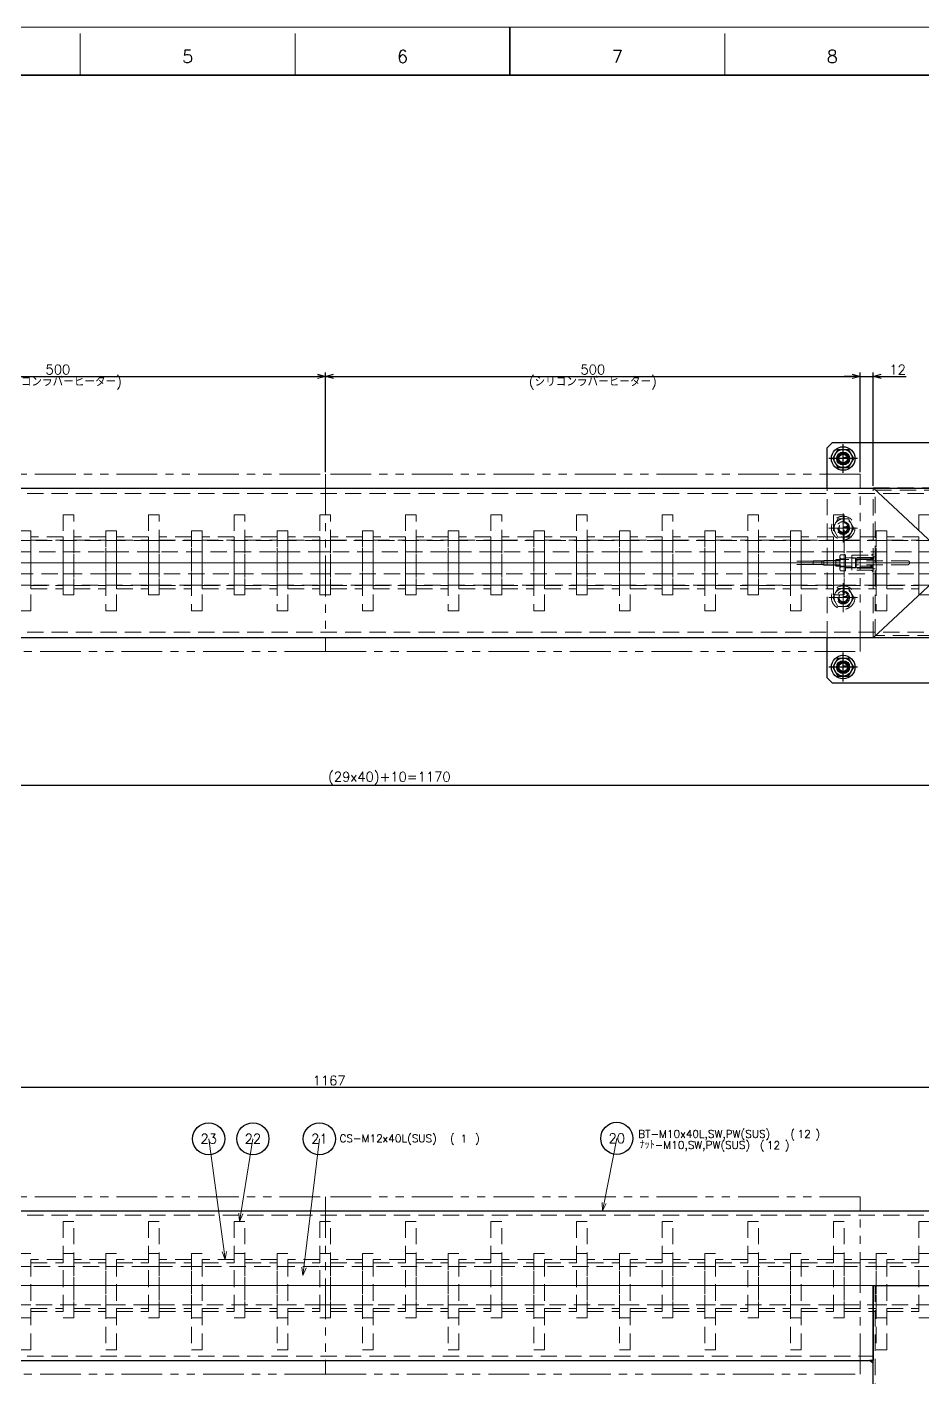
# Model space of a CAD drawing. Header units: millimetres. Extents: x 0 to 38884, y -3675 to 8056.
# Drawn here: x 12232 to 13070, y 1725 to 2988 of the extents above; entities that cross this region are included whole.
import ezdxf
from ezdxf import colors
from ezdxf.entities.mleader import LeaderData, LeaderLine
from ezdxf.enums import TextEntityAlignment as Align
from ezdxf.math import Vec2, Vec3

# ---------------------------------------------------------------- set-up
doc = ezdxf.new("R2010")
doc.units = ezdxf.units.MM
doc.header["$LTSCALE"] = 2.4
doc.header["$PDMODE"] = 99
doc.header["$PDSIZE"] = 1
for name, pattern in [('CENTER2', [28.575, 19.05, -3.175, 3.175, -3.175]), ('HIDDEN', [9.525, 6.35, -3.175]), ('PHANTOM2', [31.75, 15.875, -3.175, 3.175, -3.175, 3.175, -3.175])]:
    doc.linetypes.add(name, pattern=pattern)
for name, color, linetype, lineweight in [('04_HIDDEN', 2, 'HIDDEN', 13), ('05_CENTER', 4, 'CENTER2', 13), ('06_PHANTOM', 2, 'PHANTOM2', 13), ('07_TEXT', 3, 'Continuous', 13), ('08_DIM', 3, 'Continuous', 13), ('90_FRAME', 5, 'Continuous', 35)]:
    doc.layers.add(name, color=color, linetype=linetype, lineweight=lineweight)
doc.layers.add('10_DRAFT', color=8, linetype='Continuous', lineweight=0, plot=False)
doc.layers.add('91_BLANK', color=5, linetype='Continuous', lineweight=0, plot=False)
doc.styles.add('KSS_TXT', font='txt.shx', dxfattribs={"bigfont": 'extfont2.shx'})
doc.styles.get("Standard").update_dxf_attribs({"font": 'txt.shx', "bigfont": 'extfont2.shx'})
doc.dimstyles.new('KSS_DIM', dxfattribs={"dimscale": 2, "dimtxt": 3, "dimasz": 2.5, "dimexe": 1.25, "dimexo": 0.625, "dimtad": 1, "dimdsep": 46, "dimtxsty": 'KSS_TXT', "dimblk": 'OPEN30', "dimcen": 0, "dimazin": 2, "dimtfac": 0.75, "dimtmove": 0, "dimatfit": 3, "dimldrblk": 'OPEN30', "dimfxl": 1.25, "dimtolj": 1, "dimarcsym": 0})

# ---------------------------------------------------------------- blocks, each defined once
blk = doc.blocks.new('10b_1')
at = {"color": 0, "linetype": 'CENTER2'}
for p, q in [((0, -13.5), (0, 13.5)), ((13.5, 0), (-13.5, 0))]:
    blk.add_line(p, q, dxfattribs=at)
at = {"color": 0}
for p, q in [((-4.9, 8.5), (-9.8, 0)), ((-9.8, 0), (-4.9, -8.5)), ((-4.9, 8.5), (4.9, 8.5)), ((9.8, 0), (4.9, 8.5)), ((4.9, -8.5), (9.8, 0)), ((-4.9, -8.5), (4.9, -8.5))]:
    blk.add_line(p, q, dxfattribs=at)
for radius in [11, 8.49, 5, 4]:
    blk.add_circle((0, 0), radius, dxfattribs=at)
at = {"layer": '10_DRAFT', "style": 'KSS_TXT'}
blk.add_text('M10', height=1.25, dxfattribs=at).set_placement((0.3, 0.1))
blk = doc.blocks.new('AM_BALLOON1')
at = {"transparency": 16777216}
blk.add_circle((0, 0), 5, dxfattribs=at)
blk.add_attdef('B_NUMBER', text='', height=3, dxfattribs=at).set_placement((0, 0), align=Align.MIDDLE_CENTER)
blk = doc.blocks.new('_OPEN')
at = {"color": 0, "linetype": 'ByBlock'}
for p, q in [((-1, 0.17), (0, 0)), ((0, 0), (-1, -0.17)), ((0, 0), (-1, 0))]:
    blk.add_line(p, q, dxfattribs=at)
blk = doc.blocks.new('_Open30')
at = {"color": 0, "linetype": 'ByBlock', "lineweight": -2}
for p, q in [((-1, 0.27), (0, 0)), ((0, 0), (-1, -0.27)), ((0, 0), (-1, 0))]:
    blk.add_line(p, q, dxfattribs=at)
blk = doc.blocks.new('*U33')
at = {"layer": '07_TEXT', "color": 0, "style": 'KSS_TXT'}
for s, p in [('(', (44.94, 0.95)), (')', (54.71, 0.95))]:
    blk.add_text(s, height=3, dxfattribs=at).set_placement(p)
blk.add_attdef('補助材料名', (1.87, 1), '', height=3, dxfattribs=at)
blk.add_attdef('個数', text='', height=3, dxfattribs=at).set_placement((50.31, 0.95), align=Align.CENTER)
blk = doc.blocks.new('*U39')
at = {"layer": '07_TEXT', "color": 0, "style": 'KSS_TXT'}
for s, p in [('(', (48.65, 0.93)), (')', (58.41, 0.93))]:
    blk.add_text(s, height=3, dxfattribs=at).set_placement(p)
blk.add_attdef('補助材料名', (1.87, 1), '', height=3, dxfattribs=at)
blk.add_attdef('個数', text='', height=3, dxfattribs=at).set_placement((54.01, 0.93), align=Align.CENTER)
blk = doc.blocks.new('*U34')
at = {"layer": '07_TEXT', "color": 0, "style": 'KSS_TXT'}
for s, p in [('(', (61.12, 0.95)), (')', (70.89, 0.95))]:
    blk.add_text(s, height=3, dxfattribs=at).set_placement(p)
blk.add_attdef('補助材料名', (1.87, 1), '', height=3, dxfattribs=at)
blk.add_attdef('個数', text='', height=3, dxfattribs=at).set_placement((66.48, 0.95), align=Align.CENTER)
blk = doc.blocks.new('*D245')
at = {"layer": '08_DIM', "color": 0, "lineweight": -2, "transparency": 16777216}
for p, q in [((13011.3, 2572), (13011.3, 2665.3)), ((13023.3, 2559.1), (13023.3, 2665.3)), ((13003.8, 2661.5), (12996.3, 2661.5)), ((13011.3, 2661.5), (13023.3, 2661.5)), ((13030.8, 2661.5), (13054, 2661.5))]:
    blk.add_line(p, q, dxfattribs=at)
at = {"layer": 'Defpoints', "color": 0, "transparency": 16777216}
for p in [(13023.3, 2661.5), (13011.3, 2570.2), (13023.3, 2557.3)]:
    blk.add_point(p, dxfattribs=at)
at = {"layer": '08_DIM', "color": 0, "lineweight": -2, "transparency": 16777216, "xscale": 7.5, "yscale": 7.5, "zscale": 7.5}
blk.add_blockref('_Open30', (13011.3, 2661.5), dxfattribs=at)
at = {"layer": '08_DIM', "color": 0, "lineweight": -2, "transparency": 16777216, "xscale": 7.5, "yscale": 7.5, "zscale": 7.5, "rotation": 180}
blk.add_blockref('_Open30', (13023.3, 2661.5), dxfattribs=at)
at = {"layer": '08_DIM', "color": 0, "transparency": 16777216, "insert": (13046.2, 2667.9), "char_height": 9, "attachment_point": 5, "style": 'KSS_TXT'}
blk.add_mtext('\\A1;12', dxfattribs=at)
blk = doc.blocks.new('*D246')
at = {"layer": '08_DIM', "color": 0, "lineweight": -2, "transparency": 16777216}
for p, q in [((12511.3, 2572), (12511.3, 2665.3)), ((13011.3, 2572), (13011.3, 2665.3)), ((12518.8, 2661.5), (13003.8, 2661.5))]:
    blk.add_line(p, q, dxfattribs=at)
at = {"layer": 'Defpoints', "color": 0, "transparency": 16777216}
for p in [(13011.3, 2661.5), (12511.3, 2570.2), (13011.3, 2570.2)]:
    blk.add_point(p, dxfattribs=at)
at = {"layer": '08_DIM', "color": 0, "lineweight": -2, "transparency": 16777216, "xscale": 7.5, "yscale": 7.5, "zscale": 7.5, "rotation": 180}
blk.add_blockref('_Open30', (12511.3, 2661.5), dxfattribs=at)
at = {"layer": '08_DIM', "color": 0, "lineweight": -2, "transparency": 16777216, "xscale": 7.5, "yscale": 7.5, "zscale": 7.5}
blk.add_blockref('_Open30', (13011.3, 2661.5), dxfattribs=at)
at = {"layer": '08_DIM', "color": 0, "transparency": 16777216, "char_height": 9, "attachment_point": 5, "style": 'KSS_TXT'}
for s, insert in [('\\A1;500', (12761.3, 2667.9)), ('\\A1;(シリコンラバーヒーター)', (12761.3, 2655.2))]:
    blk.add_mtext(s, dxfattribs=dict(at, insert=insert))
blk = doc.blocks.new('*D247')
at = {"layer": '08_DIM', "color": 0, "lineweight": -2, "transparency": 16777216}
for p, q in [((12011.3, 2572), (12011.3, 2665.3)), ((12511.3, 2572), (12511.3, 2665.3)), ((12018.8, 2661.5), (12503.8, 2661.5))]:
    blk.add_line(p, q, dxfattribs=at)
at = {"layer": 'Defpoints', "color": 0, "transparency": 16777216}
for p in [(12511.3, 2661.5), (12011.3, 2570.2), (12511.3, 2570.2)]:
    blk.add_point(p, dxfattribs=at)
at = {"layer": '08_DIM', "color": 0, "lineweight": -2, "transparency": 16777216, "xscale": 7.5, "yscale": 7.5, "zscale": 7.5, "rotation": 180}
blk.add_blockref('_Open30', (12011.3, 2661.5), dxfattribs=at)
at = {"layer": '08_DIM', "color": 0, "lineweight": -2, "transparency": 16777216, "xscale": 7.5, "yscale": 7.5, "zscale": 7.5}
blk.add_blockref('_Open30', (12511.3, 2661.5), dxfattribs=at)
at = {"layer": '08_DIM', "color": 0, "transparency": 16777216, "char_height": 9, "attachment_point": 5, "style": 'KSS_TXT'}
for s, insert in [('\\A1;500', (12261.3, 2667.9)), ('\\A1;(シリコンラバーヒーター)', (12261.3, 2655.2))]:
    blk.add_mtext(s, dxfattribs=dict(at, insert=insert))
blk = doc.blocks.new('HTK1611a_1')
at = {"color": 0}
for p, q in [((6, 5.1), (0, 4.8)), ((0, 4.3), (6, 4.5)), ((6, 7.5), (6, -7.5)), ((6, 7.5), (10, 7.5)), ((10, 3.8), (6, 3.8)), ((10.1, 7.5), (10, 7.5)), ((10, 3.8), (10.1, 3.8)), ((10.1, 3.7), (10, 3.8)), ((10.2, 7.5), (10.1, 7.5)), ((10.1, 7.5), (10.1, 7.5)), ((10.1, 3.8), (10.1, 3.8)), ((10.1, 3.8), (10.2, 3.8)), ((10.2, 3.7), (10.1, 3.7)), ((10.1, 3.7), (10.1, 3.7)), ((10.3, 7.4), (10.2, 7.5)), ((10.2, 7.5), (10.2, 7.5)), ((10.2, 7.5), (10.2, 7.5)), ((10.2, 3.8), (10.2, 3.8)), ((10.2, 3.8), (10.2, 3.8)), ((10.2, 3.8), (10.3, 3.8)), ((10.3, 3.6), (10.2, 3.7)), ((10.2, 3.7), (10.2, 3.7)), ((10.2, 3.7), (10.2, 3.7)), ((10.4, 7.4), (10.3, 7.4)), ((10.3, 7.4), (10.3, 7.4)), ((10.3, 3.8), (10.4, 3.9)), ((10.3, 3.8), (10.3, 3.8)), ((10.4, 3.5), (10.3, 3.6)), ((10.3, 3.6), (10.3, 3.6)), ((10.5, 7.3), (10.4, 7.4)), ((10.4, 7.4), (10.4, 7.4)), ((10.4, 3.9), (10.4, 3.9)), ((10.4, 3.9), (10.5, 3.9)), ((10.5, 3.4), (10.4, 3.5)), ((10.4, 3.5), (10.4, 3.5)), ((10.6, 7.2), (10.5, 7.3)), ((10.5, 7.3), (10.5, 7.3)), ((10.5, 7.3), (10.5, 7.3)), ((10.5, 3.9), (10.5, 4)), ((10.5, 4), (10.5, 4)), ((10.5, 4), (10.6, 4)), ((10.5, 3.3), (10.5, 3.4)), ((10.6, 3.2), (10.5, 3.3)), ((10.5, 3.3), (10.5, 3.3)), ((10.6, 7.1), (10.6, 7.2)), ((10.6, 7.2), (10.6, 7.2)), ((10.7, 7.1), (10.6, 7.1)), ((10.6, 4.1), (10.7, 4.2)), ((10.6, 4), (10.6, 4.1)), ((10.6, 4.1), (10.6, 4.1)), ((10.6, 3.1), (10.6, 3.2)), ((10.6, 3), (10.6, 3.1)), ((10.7, 2.9), (10.6, 3)), ((10.7, 7), (10.7, 7.1)), ((10.8, 6.9), (10.7, 7)), ((10.7, 7), (10.7, 7)), ((10.7, 4.3), (10.8, 4.4)), ((10.7, 4.2), (10.7, 4.3)), ((10.7, 4.2), (10.7, 4.2)), ((10.7, 2.8), (10.7, 2.9)), ((10.7, 2.7), (10.7, 2.8)), ((10.8, 2.5), (10.7, 2.7)), ((10.8, 6.8), (10.8, 6.9)), ((10.8, 6.7), (10.8, 6.8)), ((10.8, 6.8), (10.8, 6.8)), ((10.9, 6.6), (10.8, 6.7)), ((10.8, 4.5), (10.8, 4.6)), ((10.8, 4.6), (10.9, 4.6)), ((10.8, 4.4), (10.8, 4.5)), ((10.8, 4.4), (10.8, 4.4)), ((10.8, 2.4), (10.8, 2.5)), ((10.8, 2.3), (10.8, 2.4)), ((10.8, 2.2), (10.8, 2.3)), ((10.9, 2), (10.8, 2.2)), ((10.9, 6.5), (10.9, 6.6)), ((10.9, 6.6), (10.9, 6.6)), ((10.9, 6.4), (10.9, 6.5)), ((11, 6.3), (10.9, 6.4)), ((10.9, 4.8), (11, 4.9)), ((10.9, 4.7), (10.9, 4.8)), ((10.9, 4.8), (10.9, 4.8)), ((10.9, 4.6), (10.9, 4.7)), ((10.9, 1.9), (10.9, 2)), ((10.9, 1.7), (10.9, 1.9)), ((10.9, 1.6), (10.9, 1.7)), ((11, 1.4), (10.9, 1.6)), ((11, 6.2), (11, 6.3)), ((11, 6.3), (11, 6.3)), ((11, 6.1), (11, 6.2)), ((11, 6), (11, 6.1)), ((11, 5.9), (11, 6)), ((11, 6), (11, 6)), ((11, 5.8), (11, 5.9)), ((11, 5.7), (11, 5.8)), ((11, 5.6), (11, 5.7)), ((11, 5.7), (11, -5.6)), ((11, 5.5), (11, 5.6)), ((11, 5.4), (11, 5.5)), ((11, 5.5), (11, 5.5)), ((11, 5.3), (11, 5.4)), ((11, 5.2), (11, 5.3)), ((11, 5.1), (11, 5.2)), ((11, 5), (11, 5.1)), ((11, 5.1), (11, 5.1)), ((11, 4.9), (11, 5)), ((11, 2.2), (26, 2.2)), ((11, 1.3), (11, 1.4)), ((11, 1.1), (11, 1.3)), ((11, 1), (11, 1.1)), ((11, 0.8), (11, 1)), ((11, 0.7), (11, 0.8)), ((11, 0.5), (11, 0.7)), ((11, 0.3), (11, 0.5)), ((11, 0.2), (11, 0.3)), ((11, 0), (11, 0.2)), ((11, -0.2), (11, 0)), ((26, 2.2), (28, 1.7)), ((28, 1.7), (36, 1.7)), ((28, 1.7), (28, -1.7)), ((36, 1.7), (36, -1.7)), ((36, 1.5), (56, 1.5)), ((0, -4.3), (6, -4.5)), ((0, -4.8), (6, -5.1)), ((10, -3.8), (6, -3.8)), ((6, -7.5), (10, -7.5)), ((10, -3.8), (10.1, -3.7)), ((10.1, -3.8), (10, -3.8)), ((10, -7.5), (10.1, -7.5)), ((10.1, -3.7), (10.1, -3.7)), ((10.1, -3.7), (10.2, -3.7)), ((10.2, -3.8), (10.1, -3.8)), ((10.1, -3.8), (10.1, -3.8)), ((10.1, -7.5), (10.1, -7.5)), ((10.1, -7.5), (10.2, -7.5)), ((10.2, -3.7), (10.3, -3.6)), ((10.2, -3.7), (10.2, -3.7)), ((10.2, -3.7), (10.2, -3.7)), ((10.3, -3.8), (10.2, -3.8)), ((10.2, -3.8), (10.2, -3.8)), ((10.2, -3.8), (10.2, -3.8)), ((10.2, -7.5), (10.3, -7.4)), ((10.2, -7.5), (10.2, -7.5)), ((10.2, -7.5), (10.2, -7.5)), ((10.3, -3.6), (10.4, -3.5)), ((10.3, -3.6), (10.3, -3.6)), ((10.4, -3.9), (10.3, -3.8)), ((10.3, -3.8), (10.3, -3.8)), ((10.3, -7.4), (10.3, -7.4)), ((10.3, -7.4), (10.4, -7.4)), ((10.4, -3.5), (10.5, -3.4)), ((10.4, -3.5), (10.4, -3.5)), ((10.5, -3.9), (10.4, -3.9)), ((10.4, -3.9), (10.4, -3.9)), ((10.4, -7.4), (10.5, -7.3)), ((10.4, -7.4), (10.4, -7.4)), ((10.5, -3.3), (10.5, -3.2)), ((10.5, -3.2), (10.6, -3.2)), ((10.5, -3.4), (10.5, -3.3)), ((10.5, -4), (10.5, -3.9)), ((10.6, -4), (10.5, -4)), ((10.5, -4), (10.5, -4)), ((10.5, -7.3), (10.6, -7.2)), ((10.5, -7.3), (10.5, -7.3)), ((10.5, -7.3), (10.5, -7.3)), ((10.6, -3), (10.7, -2.9)), ((10.6, -3.1), (10.6, -3)), ((10.6, -3.2), (10.6, -3.1)), ((10.6, -4.1), (10.6, -4)), ((10.7, -4.2), (10.6, -4.1)), ((10.6, -4.1), (10.6, -4.1)), ((10.6, -7.2), (10.6, -7.1)), ((10.6, -7.1), (10.7, -7.1)), ((10.6, -7.2), (10.6, -7.2)), ((10.7, -2.7), (10.8, -2.5)), ((10.7, -2.8), (10.7, -2.7)), ((10.7, -2.9), (10.7, -2.8)), ((10.7, -4.3), (10.7, -4.2)), ((10.7, -4.2), (10.7, -4.2)), ((10.8, -4.4), (10.7, -4.3)), ((10.7, -7), (10.8, -6.9)), ((10.7, -7.1), (10.7, -7)), ((10.7, -7), (10.7, -7)), ((10.8, -2.2), (10.9, -2)), ((10.8, -2.3), (10.8, -2.2)), ((10.8, -2.4), (10.8, -2.3)), ((10.8, -2.5), (10.8, -2.4)), ((10.8, -4.5), (10.8, -4.4)), ((10.8, -4.4), (10.8, -4.4)), ((10.8, -4.6), (10.8, -4.5)), ((10.9, -4.6), (10.8, -4.6)), ((10.8, -6.7), (10.9, -6.6)), ((10.8, -6.8), (10.8, -6.7)), ((10.8, -6.9), (10.8, -6.8)), ((10.8, -6.8), (10.8, -6.8)), ((10.9, -1.6), (11, -1.4)), ((10.9, -1.7), (10.9, -1.6)), ((10.9, -1.9), (10.9, -1.7)), ((10.9, -2), (10.9, -1.9)), ((10.9, -4.7), (10.9, -4.6)), ((10.9, -4.8), (10.9, -4.7)), ((11, -4.9), (10.9, -4.8)), ((10.9, -4.8), (10.9, -4.8)), ((10.9, -6.4), (11, -6.3)), ((10.9, -6.5), (10.9, -6.4)), ((10.9, -6.6), (10.9, -6.5)), ((10.9, -6.6), (10.9, -6.6)), ((11, -0.3), (11, -0.2)), ((11, -0.5), (11, -0.3)), ((11, -0.7), (11, -0.5)), ((11, -0.8), (11, -0.7)), ((11, -1), (11, -0.8)), ((11, -1.1), (11, -1)), ((11, -1.3), (11, -1.1)), ((11, -1.4), (11, -1.3)), ((26, -2.2), (11, -2.2)), ((11, -5), (11, -4.9)), ((11, -5.1), (11, -5)), ((11, -5.2), (11, -5.1)), ((11, -5.1), (11, -5.1)), ((11, -5.3), (11, -5.2)), ((11, -5.4), (11, -5.3)), ((11, -5.5), (11, -5.4)), ((11, -5.6), (11, -5.5)), ((11, -5.5), (11, -5.5)), ((11, -5.7), (11, -5.6)), ((11, -5.8), (11, -5.7)), ((11, -5.9), (11, -5.8)), ((11, -6), (11, -5.9)), ((11, -6.1), (11, -6)), ((11, -6), (11, -6)), ((11, -6.2), (11, -6.1)), ((11, -6.3), (11, -6.2)), ((11, -6.3), (11, -6.3)), ((28, -1.7), (26, -2.2)), ((36, -1.7), (28, -1.7)), ((36, -1.5), (56, -1.5))]:
    blk.add_line(p, q, dxfattribs=at)
at = {"layer": '04_HIDDEN', "color": 0}
for p, q in [((-52, 2), (-4, 2)), ((-3.5, 4.7), (-4, 4.2)), ((-4, 4.2), (0, 4.3)), ((-4, 4.2), (-4, -4.2)), ((0, 4.8), (-3.5, 4.7)), ((-3.5, 4.7), (-3.5, -4.7)), ((11, 2), (26, 2)), ((26, 2), (26, -2)), ((26, 1.5), (36, 1.5)), ((-52, -2), (-4, -2)), ((-4, -4.2), (-3.5, -4.7)), ((-4, -4.2), (0, -4.3)), ((-3.5, -4.7), (0, -4.8)), ((11, -2), (26, -2)), ((26, -1.5), (36, -1.5))]:
    blk.add_line(p, q, dxfattribs=at)
blk.add_arc((-52, 0), 2, 90, 270, dxfattribs=at)
at = {"layer": '05_CENTER', "color": 0}
blk.add_line((-56, 0), (58, 0), dxfattribs=at)
at = {"layer": '10_DRAFT'}
blk.add_line((0, 4.8), (0, -4.8), dxfattribs=at)
blk = doc.blocks.new('*D323')
at = {"layer": '08_DIM', "color": 0, "lineweight": -2, "transparency": 16777216}
for p, q in [((13156.1, 2455.4), (13156.1, 2275.6)), ((11986.1, 2440.4), (11986.1, 2275.6)), ((11993.6, 2279.3), (13148.6, 2279.3))]:
    blk.add_line(p, q, dxfattribs=at)
at = {"layer": 'Defpoints', "color": 0, "transparency": 16777216}
for p in [(13156.1, 2457.3), (11986.1, 2442.3), (13156.1, 2279.3)]:
    blk.add_point(p, dxfattribs=at)
at = {"layer": '08_DIM', "color": 0, "lineweight": -2, "transparency": 16777216, "xscale": 7.5, "yscale": 7.5, "zscale": 7.5, "rotation": 180}
blk.add_blockref('_Open30', (11986.1, 2279.3), dxfattribs=at)
at = {"layer": '08_DIM', "color": 0, "lineweight": -2, "transparency": 16777216, "xscale": 7.5, "yscale": 7.5, "zscale": 7.5}
blk.add_blockref('_Open30', (13156.1, 2279.3), dxfattribs=at)
at = {"layer": '08_DIM', "color": 0, "transparency": 16777216, "insert": (12571.1, 2285.7), "char_height": 9, "attachment_point": 5, "style": 'KSS_TXT'}
blk.add_mtext('\\A1;(29x40)+10=1170', dxfattribs=at)
blk = doc.blocks.new('A$C134A5B0D_1')
at = {"color": 3}
for points in [[(-7, 0), (-8.5, 0), (-7, -1.5), (-7, -1.5)], [(7, 0), (8.5, 0), (7, -1.5), (7, -1.5)]]:
    blk.add_lwpolyline(points, close=True, dxfattribs=at)
at = {"color": 0}
blk.add_lwpolyline([(-7, 0), (7, 0), (7, -20), (-7, -20)], close=True, dxfattribs=at)
at = {"layer": '04_HIDDEN'}
for p, q in [((-5.5, 2), (-5.5, 0)), ((-4.9, 0), (-4.9, -20)), ((-4.3, 0), (-4.3, -20)), ((4.3, 0), (4.3, -20)), ((4.9, 0), (4.9, -20)), ((5.5, 2), (5.5, 0))]:
    blk.add_line(p, q, dxfattribs=at)
at = {"layer": '05_CENTER'}
blk.add_line((0, -21.6), (0, 4.4), dxfattribs=at)
blk = doc.blocks.new('A$C757C1326_1')
at = {"color": 0}
for p, q in [((9, 69.9), (1285, 69.9)), ((9, -69.9), (1285, -69.9))]:
    blk.add_line(p, q, dxfattribs=at)
at = {"color": 3}
for p, q in [((1092, -70), (1242, 70)), ((1092, 70), (1242, -70))]:
    blk.add_line(p, q, dxfattribs=at)
at = {"color": 0}
for points in [[(1049, 69.9), (1049, 107.5), (1054, 112.5), (1285, 112.5)], [(1285, -112.5), (1054, -112.5), (1049, -107.5), (1049, -69.9)]]:
    blk.add_lwpolyline(points, dxfattribs=at)
at = {"color": 3}
for points in [[(1092, 3), (1089.5, 3), (1089.5, 3), (1092, 5.5)], [(1092, -3), (1089.5, -3), (1089.5, -3), (1092, -5.5)]]:
    blk.add_lwpolyline(points, close=True, dxfattribs=at)
at = {"color": 0}
for centre in [(1064, 97.5), (1064, -97.5)]:
    blk.add_circle(centre, 6, dxfattribs=at)
at = {"layer": '04_HIDDEN'}
for p, q in [((4, 64.9), (1288, 64.9)), ((4, -64.9), (1288, -64.9))]:
    blk.add_line(p, q, dxfattribs=at)
blk.add_lwpolyline([(1049, -69.9), (1049, 69.9)], dxfattribs=at)
for points in [[(1092, 70), (1242, 70), (1242, -70), (1092, -70)], [(1094, 68), (1240, 68), (1240, -68), (1094, -68)], [(1092, 3), (1057, 3), (1057, -3), (1092, -3)]]:
    blk.add_lwpolyline(points, close=True, dxfattribs=at)
for centre in [(1064, 32.5), (1064, -32.5)]:
    blk.add_circle(centre, 6, dxfattribs=at)
at = {"layer": '05_CENTER'}
for p, q in [((1064, 87.2), (1064, 107.8)), ((1074.3, 97.5), (1053.7, 97.5)), ((1064, 22.2), (1064, 42.8)), ((1074.3, 32.5), (1053.7, 32.5)), ((-13.6, 0), (1372.5, 0)), ((1064, -42.8), (1064, -22.2)), ((1074.3, -32.5), (1053.7, -32.5)), ((1064, -107.8), (1064, -87.2)), ((1074.3, -97.5), (1053.7, -97.5))]:
    blk.add_line(p, q, dxfattribs=at)
at = {"layer": '04_HIDDEN', "rotation": 270}
blk.add_blockref('A$C134A5B0D_1', (1092, 0), dxfattribs=at)
blk = doc.blocks.new('A$C501748FC_1')
at = {"color": 0}
for p, q in [((-1548, 20.8), (-1548, -20.8)), ((-301, 20.8), (-301, -20.8)), ((-300, 17.5), (-2, 17.5)), ((0, 15.5), (-2, 17.5)), ((-2, 5), (-2, 17.5)), ((0, -15.5), (0, 15.5)), ((-65, 5), (0, 5)), ((-65, -5), (0, -5)), ((-2, -5), (-2, -17.5)), ((-300, -17.5), (-2, -17.5)), ((0, -15.5), (-2, -17.5))]:
    blk.add_line(p, q, dxfattribs=at)
at = {"color": 3}
for p, q in [((-317.9, 10.4), (-1548, 10.4)), ((-303.7, 10.4), (-300, 10.4)), ((-338.7, -10.4), (-1548, -10.4)), ((-324.5, -10.4), (-300, -10.4))]:
    blk.add_line(p, q, dxfattribs=at)
at = {"color": 0}
for points in [[(-1548, 20.8), (-301, 20.8), (-300, 19.8), (-300, -19.8), (-301, -20.8), (-1548, -20.8), (-1550, -18.8), (-1550, 18.8)], [(-339.1, -21.2), (-303.8, 14.1), (-310.9, 21.2), (-346.2, -14.1)]]:
    blk.add_lwpolyline(points, close=True, dxfattribs=at)
blk.add_arc((-65, 0), 5, 90, 270, dxfattribs=at)
at = {"layer": '04_HIDDEN', "color": 3}
for p, q in [((-318.7, 10.4), (-304.5, 10.4)), ((-339.5, -10.4), (-325.3, -10.4))]:
    blk.add_line(p, q, dxfattribs=at)
at = {"layer": '04_HIDDEN'}
for p, q in [((-29, 4.7), (-31.7, 0)), ((-29, -4.8), (-29, 4.7)), ((-29, 4.7), (0, 4.7)), ((-24, 6), (0, 6)), ((-24, -6), (-24, 6)), ((-31.7, 0), (-29, -4.8)), ((-29, -4.8), (0, -4.8)), ((-24, -6), (0, -6))]:
    blk.add_line(p, q, dxfattribs=at)
at = {"layer": '05_CENTER'}
for p, q in [((-343.6, -18.6), (-306.4, 18.6)), ((-1560, 0), (4.9, 0))]:
    blk.add_line(p, q, dxfattribs=at)
blk = doc.blocks.new('A$C34C55DE4_1')
at = {"color": 0}
blk.add_lwpolyline([(-30, -24.3), (0, -24.3), (0, 24.3), (-30, 24.3)], close=True, dxfattribs=at)
at = {"layer": '04_HIDDEN'}
for p, q in [((-30, 21.3), (0, 21.3)), ((-30, -21.3), (0, -21.3))]:
    blk.add_line(p, q, dxfattribs=at)
at = {"layer": '10_DRAFT'}
blk.add_line((-30, 0), (0, 0), dxfattribs=at)
blk = doc.blocks.new('A$C5507311E_1')
at = {"color": 0}
blk.add_line((0, -10), (0, 0), dxfattribs=at)
blk.add_lwpolyline([(-45, 0), (-45, -10), (30, -10), (30, 0)], close=True, dxfattribs=at)
at = {"layer": '04_HIDDEN'}
for p, q in [((-20.8, -10), (-20.8, 0)), ((20.8, -10), (20.8, 0))]:
    blk.add_line(p, q, dxfattribs=at)
at = {"layer": '04_HIDDEN', "color": 3}
for p, q in [((-10.4, -10), (-10.4, 0)), ((10.4, -10), (10.4, 0))]:
    blk.add_line(p, q, dxfattribs=at)
blk = doc.blocks.new('A$C00420161_1')
at = {"color": 0}
blk.add_lwpolyline([(-45, 10), (-45, 0), (30, 0), (30, 10)], close=True, dxfattribs=at)
at = {"layer": '04_HIDDEN'}
for p, q in [((-20.8, 0), (-20.8, 10)), ((20.8, 0), (20.8, 10))]:
    blk.add_line(p, q, dxfattribs=at)
at = {"layer": '04_HIDDEN', "color": 3}
for p, q in [((-10.4, 0), (-10.4, 10)), ((10.4, 0), (10.4, 10))]:
    blk.add_line(p, q, dxfattribs=at)
at = {"layer": '10_DRAFT'}
blk.add_line((0, 0), (0, 10), dxfattribs=at)
blk = doc.blocks.new('A$C724029F7_1')
for name, p, rotation in [('A$C5507311E_1', (-1238.2, 0), 270), ('A$C5507311E_1', (-1158.2, 0), 270), ('A$C5507311E_1', (-1078.2, 0), 270), ('A$C5507311E_1', (-998.2, 0), 270), ('A$C5507311E_1', (-918.2, 0), 270), ('A$C5507311E_1', (-838.2, 0), 270), ('A$C5507311E_1', (-758.2, 0), 270), ('A$C5507311E_1', (-678.2, 0), 270), ('A$C5507311E_1', (-598.2, 0), 270), ('A$C5507311E_1', (-518.2, 0), 270), ('A$C5507311E_1', (-438.2, 0), 270), ('A$C00420161_1', (-1278.2, 0), 90), ('A$C00420161_1', (-1198.2, 0), 90), ('A$C00420161_1', (-1118.2, 0), 90), ('A$C00420161_1', (-1038.2, 0), 90), ('A$C00420161_1', (-958.2, 0), 90), ('A$C00420161_1', (-878.2, 0), 90), ('A$C00420161_1', (-798.2, 0), 90), ('A$C00420161_1', (-718.2, 0), 90), ('A$C00420161_1', (-638.2, 0), 90), ('A$C00420161_1', (-558.2, 0), 90), ('A$C00420161_1', (-478.2, 0), 90)]:
    blk.add_blockref(name, p, dxfattribs=dict(rotation=rotation))
for name, p in [('A$C501748FC_1', (0, 0)), ('A$C34C55DE4_1', (-1248.2, 0)), ('A$C34C55DE4_1', (-1208.2, 0)), ('A$C34C55DE4_1', (-1168.2, 0)), ('A$C34C55DE4_1', (-1128.2, 0)), ('A$C34C55DE4_1', (-1088.2, 0)), ('A$C34C55DE4_1', (-1048.2, 0)), ('A$C34C55DE4_1', (-1008.2, 0)), ('A$C34C55DE4_1', (-968.2, 0)), ('A$C34C55DE4_1', (-928.2, 0)), ('A$C34C55DE4_1', (-888.2, 0)), ('A$C34C55DE4_1', (-848.2, 0)), ('A$C34C55DE4_1', (-808.2, 0)), ('A$C34C55DE4_1', (-768.2, 0)), ('A$C34C55DE4_1', (-728.2, 0)), ('A$C34C55DE4_1', (-688.2, 0)), ('A$C34C55DE4_1', (-648.2, 0)), ('A$C34C55DE4_1', (-608.2, 0)), ('A$C34C55DE4_1', (-568.2, 0)), ('A$C34C55DE4_1', (-528.2, 0)), ('A$C34C55DE4_1', (-488.2, 0)), ('A$C34C55DE4_1', (-448.2, 0))]:
    blk.add_blockref(name, p)
blk = doc.blocks.new('A$C52611A06_1')
at = {"layer": '04_HIDDEN'}
blk.add_blockref('A$C724029F7_1', (283, 0), dxfattribs=at)
blk = doc.blocks.new('*D336')
at = {"layer": '08_DIM', "color": 0, "lineweight": -2, "transparency": 16777216}
for p, q in [((11931.3, 1918.4), (11931.3, 2000.7)), ((11938.8, 1997), (13090.8, 1997)), ((13098.3, 1823.2), (13098.3, 2000.7))]:
    blk.add_line(p, q, dxfattribs=at)
at = {"layer": 'Defpoints', "color": 0, "transparency": 16777216}
for p in [(13098.3, 1997), (11931.3, 1916.5), (13098.3, 1821.3)]:
    blk.add_point(p, dxfattribs=at)
at = {"layer": '08_DIM', "color": 0, "lineweight": -2, "transparency": 16777216, "xscale": 7.5, "yscale": 7.5, "zscale": 7.5, "rotation": 180}
blk.add_blockref('_Open30', (11931.3, 1997), dxfattribs=at)
at = {"layer": '08_DIM', "color": 0, "lineweight": -2, "transparency": 16777216, "xscale": 7.5, "yscale": 7.5, "zscale": 7.5}
blk.add_blockref('_Open30', (13098.3, 1997), dxfattribs=at)
at = {"layer": '08_DIM', "color": 0, "transparency": 16777216, "insert": (12514.8, 2003.3), "char_height": 9, "attachment_point": 5, "style": 'KSS_TXT'}
blk.add_mtext('\\A1;1167', dxfattribs=at)
blk = doc.blocks.new('A$C0BC729B8_1')
at = {"color": 0}
for p, q in [((9, 69.9), (1285, 69.9)), ((1092, 0), (1092, -69.9)), ((1092, 0), (1242, 0)), ((9, -69.9), (1092, -69.9))]:
    blk.add_line(p, q, dxfattribs=at)
blk.add_lwpolyline([(1242, -164), (1092, -164), (1092, 0), (1242, 0)], close=True, dxfattribs=at)
at = {"color": 3}
blk.add_lwpolyline([(1092, -72.9), (1092, -69.9), (1089, -69.9), (1092, -72.9)], dxfattribs=at)
at = {"layer": '04_HIDDEN'}
for p, q in [((4, 65.9), (1288, 65.9)), ((1094, 0), (1094, -164)), ((4, -65.9), (1092, -65.9))]:
    blk.add_line(p, q, dxfattribs=at)
at = {"layer": '05_CENTER'}
blk.add_line((-10, 0), (1309.1, 0), dxfattribs=at)
blk = doc.blocks.new('A$C630D245E_1')
at = {"color": 0}
for p, q in [((-346.2, 18), (-346.2, 56.7)), ((-346.2, 56.7), (-339.1, 56.7)), ((-339.1, 18), (-339.1, 56.7)), ((-321.5, 62), (-328.5, 62)), ((-303.8, 56.7), (-303.8, 18)), ((-1548, 18), (-1548, -18)), ((-301, 18), (-301, -18)), ((-300, 17.5), (-2, 17.5)), ((0, 15.5), (-2, 17.5)), ((-2, -17.5), (-2, 17.5)), ((0, -15.5), (0, 15.5)), ((-1548, 0), (-342.4, 0)), ((-300, 0), (-342.4, 0)), ((-300, -17.5), (-2, -17.5)), ((0, -15.5), (-2, -17.5))]:
    blk.add_line(p, q, dxfattribs=at)
blk.add_lwpolyline([(-300, 18), (-1548, 18), (-1550, 16), (-1550, -16), (-1548, -18), (-300, -18)], close=True, dxfattribs=at)
for centre, start in [((-328.5, 29.7), 90), ((-321.5, 29.7), 56.8368)]:
    blk.add_arc(centre, 32.3, start, 123.1632, dxfattribs=at)
at = {"layer": '04_HIDDEN'}
for p, q in [((-310.9, 56.7), (-310.9, 18)), ((-303.8, 56.7), (-310.9, 56.7)), ((-70, 12.5), (-70, 17.5)), ((-70, 12.5), (0, 12.5)), ((-29, 4.7), (-31.7, 0)), ((-29, -4.8), (-29, 4.7)), ((-29, 4.7), (0, 4.7)), ((-24, 6), (0, 6)), ((-24, -6), (-24, 6)), ((-31.7, 0), (-29, -4.8)), ((-29, -4.8), (0, -4.8)), ((-24, -6), (0, -6))]:
    blk.add_line(p, q, dxfattribs=at)
blk.add_arc((-328.5, 29.7), 32.3, 56.8368, 90, dxfattribs=at)
at = {"layer": '05_CENTER'}
blk.add_line((4.1, 0), (-1560, 0), dxfattribs=at)
at = {"layer": '10_DRAFT'}
blk.add_line((-325, 62), (-325, 18), dxfattribs=at)
blk = doc.blocks.new('A$C24EB69A1_1')
at = {"color": 0}
blk.add_lwpolyline([(0, -27), (12, -27), (12, 27), (0, 27)], close=True, dxfattribs=at)
at = {"layer": '04_HIDDEN'}
for p, q in [((3, 27), (3, 18.1)), ((3.6, 27), (3.6, 18.1)), ((8.4, 27), (8.4, 18.1)), ((9, 27), (9, 18.1)), ((0, 18.1), (12, 18.1)), ((0, -18.1), (12, -18.1)), ((3, -27), (3, -18.1)), ((3.6, -27), (3.6, -18.1)), ((8.4, -27), (8.4, -18.1)), ((9, -27), (9, -18.1))]:
    blk.add_line(p, q, dxfattribs=at)
at = {"layer": '05_CENTER'}
for p, q in [((6, 30.5), (6, 14.6)), ((6, -30.5), (6, -14.6))]:
    blk.add_line(p, q, dxfattribs=at)
at = {"layer": '10_DRAFT'}
blk.add_line((0, 0), (12, 0), dxfattribs=at)
blk = doc.blocks.new('SNCS-HN-V35.0-D45-L25.5a_1')
at = {"color": 0}
for points in [[(-25.5, 17.5), (0, 17.5), (0, 22), (-0.5, 22.5), (-25, 22.5), (-25.5, 22)], [(-25.5, -17.5), (0, -17.5), (0, -22), (-0.5, -22.5), (-25, -22.5), (-25.5, -22)]]:
    blk.add_lwpolyline(points, close=True, dxfattribs=at)
at = {"layer": '10_DRAFT'}
blk.add_line((-25.5, 0), (0, 0), dxfattribs=at)
blk = doc.blocks.new('A$C17EB19F8_1')
at = {"color": 0}
blk.add_lwpolyline([(-10, -60), (0, -60), (0, 30), (-10, 30)], close=True, dxfattribs=at)
at = {"layer": '04_HIDDEN'}
for p, q in [((0, 18), (-10, 18)), ((0, -18), (-10, -18)), ((0, -30), (-10, -30))]:
    blk.add_line(p, q, dxfattribs=at)
at = {"layer": '10_DRAFT'}
blk.add_line((0, 0), (-10, 0), dxfattribs=at)
blk = doc.blocks.new('A$C787D12C3_1')
at = {"color": 0}
blk.add_line((10, -30), (0, -30), dxfattribs=at)
blk.add_lwpolyline([(0, -60), (10, -60), (10, 30), (0, 30)], close=True, dxfattribs=at)
at = {"layer": '04_HIDDEN'}
for p, q in [((10, 18), (0, 18)), ((10, -18), (0, -18))]:
    blk.add_line(p, q, dxfattribs=at)
at = {"layer": '10_DRAFT'}
blk.add_line((10, 0), (0, 0), dxfattribs=at)
blk = doc.blocks.new('A$C41610DD0_1')
for name, p in [('A$C630D245E_1', (0, 0)), ('A$C17EB19F8_1', (-1518.2, 0)), ('A$C17EB19F8_1', (-1438.2, 0)), ('A$C17EB19F8_1', (-1358.2, 0)), ('A$C17EB19F8_1', (-1278.2, 0)), ('A$C17EB19F8_1', (-1198.2, 0)), ('A$C17EB19F8_1', (-1118.2, 0)), ('A$C17EB19F8_1', (-1038.2, 0)), ('A$C17EB19F8_1', (-958.2, 0)), ('A$C17EB19F8_1', (-878.2, 0)), ('A$C17EB19F8_1', (-798.2, 0)), ('A$C17EB19F8_1', (-718.2, 0)), ('A$C17EB19F8_1', (-638.2, 0)), ('A$C17EB19F8_1', (-558.2, 0)), ('A$C17EB19F8_1', (-478.2, 0)), ('A$C17EB19F8_1', (-398.2, 0)), ('A$C34C55DE4_1', (-1488.2, 0)), ('A$C34C55DE4_1', (-1448.2, 0)), ('A$C34C55DE4_1', (-1408.2, 0)), ('A$C34C55DE4_1', (-1368.2, 0)), ('A$C34C55DE4_1', (-1328.2, 0)), ('A$C34C55DE4_1', (-1288.2, 0)), ('A$C34C55DE4_1', (-1248.2, 0)), ('A$C34C55DE4_1', (-1208.2, 0)), ('A$C34C55DE4_1', (-1168.2, 0)), ('A$C34C55DE4_1', (-1128.2, 0)), ('A$C34C55DE4_1', (-1088.2, 0)), ('A$C34C55DE4_1', (-1048.2, 0)), ('A$C34C55DE4_1', (-1008.2, 0)), ('A$C34C55DE4_1', (-968.2, 0)), ('A$C34C55DE4_1', (-928.2, 0)), ('A$C34C55DE4_1', (-888.2, 0)), ('A$C34C55DE4_1', (-848.2, 0)), ('A$C34C55DE4_1', (-808.2, 0)), ('A$C34C55DE4_1', (-768.2, 0)), ('A$C34C55DE4_1', (-728.2, 0)), ('A$C34C55DE4_1', (-688.2, 0)), ('A$C34C55DE4_1', (-648.2, 0)), ('A$C34C55DE4_1', (-608.2, 0)), ('A$C34C55DE4_1', (-568.2, 0)), ('A$C34C55DE4_1', (-528.2, 0)), ('A$C34C55DE4_1', (-488.2, 0)), ('A$C34C55DE4_1', (-448.2, 0)), ('A$C34C55DE4_1', (-408.2, 0)), ('A$C34C55DE4_1', (-368.2, 0))]:
    blk.add_blockref(name, p)
at = {"rotation": 180}
for p in [(-1478.2, 0), (-1398.2, 0), (-1318.2, 0), (-1238.2, 0), (-1158.2, 0), (-1078.2, 0), (-998.2, 0), (-918.2, 0), (-838.2, 0), (-758.2, 0), (-678.2, 0), (-598.2, 0), (-518.2, 0), (-438.2, 0), (-358.2, 0)]:
    blk.add_blockref('A$C787D12C3_1', p, dxfattribs=at)
at = {"xscale": -1}
for p in [(-1528.2, 0), (-346.2, 0)]:
    blk.add_blockref('A$C24EB69A1_1', p, dxfattribs=at)
at = {"color": 4}
blk.add_blockref('SNCS-HN-V35.0-D45-L25.5a_1', (-274.5, 0), dxfattribs=at)
blk = doc.blocks.new('A$C6A5037E7_1')
at = {"layer": '04_HIDDEN'}
blk.add_blockref('A$C41610DD0_1', (283, 0), dxfattribs=at)

msp = doc.modelspace()

# ---------------------------------------------------------------- linework, layer by layer
at = {"layer": '06_PHANTOM', "color": 1}
for points in [[(12011.2958, 2570.1711), (12511.2958, 2570.1711), (12511.2958, 2404.3711), (12011.2958, 2404.3711)], [(13011.2958, 2570.1711), (12511.2958, 2570.1711), (12511.2958, 2404.3711), (13011.2958, 2404.3711)], [(12011.2958, 1894.4371), (12511.2958, 1894.4371), (12511.2958, 1728.6371), (12011.2958, 1728.6371)], [(13011.2958, 1894.4371), (12511.2958, 1894.4371), (12511.2958, 1728.6371), (13011.2958, 1728.6371)]]:
    msp.add_lwpolyline(points, close=True, dxfattribs=at)
at = {"layer": '90_FRAME', "color": 4, "lineweight": 13}
for p, q in [((12282.2682, 2943.2888), (12282.2682, 2982.1746)), ((12483.0685, 2943.2888), (12483.0685, 2982.1746)), ((12884.6689, 2943.2888), (12884.6689, 2982.1746))]:
    msp.add_line(p, q, dxfattribs=at)
at = {"layer": '90_FRAME'}
msp.add_line((12683.8687, 2988.1746), (12683.8687, 2943.2888), dxfattribs=at)
msp.add_lwpolyline([(11519.2791, 1278.1271), (13848.4582, 1278.1271), (13848.4582, 2943.2888), (11519.2791, 2943.2888)], close=True, dxfattribs=at)
at = {"layer": '91_BLANK'}
msp.add_lwpolyline([(11402.7414, 1239.4152), (13887.344, 1239.4152), (13887.344, 2988.1746), (11402.7414, 2988.1746)], close=True, dxfattribs=at)

# ---------------------------------------------------------------- block references
for name, p in [('A$C757C1326_1', (11931.2958, 2487.2711)), ('A$C52611A06_1', (13231.2958, 2487.2711)), ('10b_1', (12995.2958, 2584.7711)), ('10b_1', (12995.2958, 2389.7711)), ('A$C6A5037E7_1', (13231.2958, 1811.5371)), ('A$C0BC729B8_1', (11931.2958, 1811.5371))]:
    msp.add_blockref(name, p)
at = {"layer": '04_HIDDEN'}
for p in [(12995.2958, 2519.7711), (12995.2958, 2454.7711)]:
    msp.add_blockref('10b_1', p, dxfattribs=at)
at = {"layer": '04_HIDDEN', "color": 4, "xscale": -1}
msp.add_blockref('HTK1611a_1', (13003.2958, 2487.2711), dxfattribs=at)
at = {"layer": '08_DIM', "color": 15, "xscale": 2.4, "yscale": 2.4, "zscale": 2.4}
for name, p, values in [('*U34', (12799.2193, 1947.3693), {'補助材料名': 'BT-M10x40L,SW,PW(SUS)', '個数': '12'}), ('*U33', (12519.9547, 1943.1313), {'補助材料名': 'CS-M12x40L(SUS)', '個数': '1'}), ('*U39', (12800.6097, 1936.991), {'補助材料名': 'ﾅｯﾄ-M10,SW,PW(SUS)', '個数': '12'})]:
    msp.add_blockref(name, p, dxfattribs=at).add_auto_attribs(values)

# ---------------------------------------------------------------- texts
at = {"layer": '90_FRAME', "color": 0, "lineweight": 13, "style": 'KSS_TXT'}
for s, p in [('5', (12382.6683, 2951.0339)), ('6', (12583.4686, 2951.0339)), ('7', (12784.2688, 2951.0339)), ('8', (12985.069, 2951.0339))]:
    msp.add_text(s, height=12, dxfattribs=at).set_placement(p, align=Align.BOTTOM_CENTER)

# ---------------------------------------------------------------- dimensions: what is measured, and where the dimension line sits
at = {"layer": '08_DIM'}
for base, p1, p2, override, picture, middle in [((12511.2958, 2661.5453), (12011.2958, 2570.1711), (12511.2958, 2570.1711), {"dimscale": 3, "dimpost": '\\X(シリコンラバーヒーター)'}, '*D247', (12261.2958, 2667.9266)), ((13011.2958, 2661.5453), (12511.2958, 2570.1711), (13011.2958, 2570.1711), {"dimscale": 3, "dimpost": '\\X(シリコンラバーヒーター)'}, '*D246', (12761.2958, 2667.9266)), ((13023.2958, 2661.5453), (13011.2958, 2570.1711), (13023.2958, 2557.2711), {"dimscale": 3}, '*D245', (13046.1708, 2667.9203)), ((13098.2958, 1996.9666), (11931.2958, 1916.5371), (13098.2958, 1821.326), {"dimscale": 3}, '*D336', (12514.7958, 2003.3416))]:
    dim = msp.add_linear_dim(base=base, p1=p1, p2=p2, dimstyle='KSS_DIM', override=override, dxfattribs=at)
    dim.commit()
    dim.dimension.update_dxf_attribs({"geometry": picture, "text_midpoint": middle})
dim = msp.add_linear_dim(base=(13156.0827, 2279.3098), p1=(11986.0827, 2442.2711), p2=(13156.0827, 2457.2711), text='(29x40)+10=<>', dimstyle='KSS_DIM', override={"dimscale": 3}, dxfattribs=at)
dim.commit()
dim.dimension.update_dxf_attribs({"geometry": '*D323', "text_midpoint": (12571.0827, 2285.6848)})

# ---------------------------------------------------------------- leaders
ml = msp.add_multileader_block('Standard', dxfattribs=at)
ml.set_content('AM_BALLOON1', color=256, scale=3)
ml.set_attribute('B_NUMBER', 'C', width=0)
ml.set_leader_properties(color=256, linetype='ByLayer', lineweight=-1)
ml.set_arrow_properties(name='OPEN')
ml.build(insert=Vec2(0, 0))
ml.multileader.update_dxf_attribs({"leader_type": 0, "has_dogleg": 0, "text_right_attachment_type": 6, "dogleg_length": 0, "arrow_head_size": 6, "scale": 3, "block_connection_type": 1})
ctx = ml.context
ctx.base_point, ctx.scale, ctx.char_height, ctx.arrow_head_size, ctx.landing_gap_size, ctx.plane_origin = Vec3(13270.7925, 2153.6438), 3, 12, 6, 6, Vec3(13270.7925, 2153.6438)
ctx.right_attachment, ctx.attachment_type = 6, 1
notes = []
notes.append((ctx, [(0, (0, 0, 0), (0, 0), (1, 0), 1, [])]))
ctx.block.insert = Vec3(13270.7925, 2153.6438)
ml = msp.add_multileader_block('Standard', dxfattribs=at)
ml.set_content('AM_BALLOON1', color=256, scale=3)
ml.set_attribute('B_NUMBER', '23', width=0)
ml.set_leader_properties(color=256, linetype='ByLayer', lineweight=-1)
ml.set_arrow_properties(name='OPEN30')
ml.build(insert=Vec2(0, 0))
ml.multileader.update_dxf_attribs({"has_dogleg": 0, "text_right_attachment_type": 6, "dogleg_length": 0, "arrow_head_size": 7.5, "scale": 3, "block_connection_type": 1})
ctx = ml.context
ctx.base_point, ctx.scale, ctx.char_height, ctx.arrow_head_size, ctx.landing_gap_size, ctx.plane_origin = Vec3(12402.231, 1948.7869), 3, 12, 7.5, 6, Vec3(12483.4208, 2248.7824)
ctx.right_attachment, ctx.attachment_type = 6, 1
notes.append((ctx, [(0, (1, 1, 0), (12402.231, 1948.7869), (-1, 0), 0, [(0, [(12417.7819, 1835.8371)], 0, [])])]))
ctx.block.insert = Vec3(12402.231, 1948.7869)
ml = msp.add_multileader_block('Standard', dxfattribs=at)
ml.set_content('AM_BALLOON1', color=256, scale=3)
ml.set_attribute('B_NUMBER', '22', width=0)
ml.set_leader_properties(color=256, linetype='ByLayer', lineweight=-1)
ml.set_arrow_properties(name='OPEN30')
ml.build(insert=Vec2(0, 0))
ml.multileader.update_dxf_attribs({"has_dogleg": 0, "text_right_attachment_type": 6, "dogleg_length": 0, "arrow_head_size": 7.5, "scale": 3, "block_connection_type": 1})
ctx = ml.context
ctx.base_point, ctx.scale, ctx.char_height, ctx.arrow_head_size, ctx.landing_gap_size, ctx.plane_origin = Vec3(12443.5839, 1948.7869), 3, 12, 7.5, 6, Vec3(12524.7738, 2248.7824)
ctx.right_attachment, ctx.attachment_type = 6, 1
notes.append((ctx, [(0, (1, 1, 0), (12443.5839, 1948.7869), (1, 0), 0, [(0, [(12431.0827, 1871.5371)], 0, [])])]))
ctx.block.insert = Vec3(12443.5839, 1948.7869)
ml = msp.add_multileader_block('Standard', dxfattribs=at)
ml.set_content('AM_BALLOON1', color=256, scale=3)
ml.set_attribute('B_NUMBER', '21', width=0)
ml.set_leader_properties(color=256, linetype='ByLayer', lineweight=-1)
ml.set_arrow_properties(name='OPEN30')
ml.build(insert=Vec2(0, 0))
ml.multileader.update_dxf_attribs({"has_dogleg": 0, "text_right_attachment_type": 6, "dogleg_length": 0, "arrow_head_size": 7.5, "scale": 3, "block_connection_type": 1})
ctx = ml.context
ctx.base_point, ctx.scale, ctx.char_height, ctx.arrow_head_size, ctx.landing_gap_size, ctx.plane_origin = Vec3(12505.6948, 1948.7869), 3, 12, 7.5, 6, Vec3(12586.8846, 2248.7824)
ctx.right_attachment, ctx.attachment_type = 6, 1
notes.append((ctx, [(0, (1, 1, 0), (12505.6948, 1948.7869), (1, 0), 0, [(0, [(12490.3749, 1821.0087)], 0, [])])]))
ctx.block.insert = Vec3(12505.6948, 1948.7869)
ml = msp.add_multileader_block('Standard', dxfattribs=at)
ml.set_content('AM_BALLOON1', color=256, scale=3)
ml.set_attribute('B_NUMBER', '20', width=0)
ml.set_leader_properties(color=256, linetype='ByLayer', lineweight=-1)
ml.set_arrow_properties(name='OPEN30')
ml.build(insert=Vec2(0, 0))
ml.multileader.update_dxf_attribs({"has_dogleg": 0, "text_right_attachment_type": 6, "dogleg_length": 0, "arrow_head_size": 7.5, "scale": 3, "block_connection_type": 1})
ctx = ml.context
ctx.base_point, ctx.scale, ctx.char_height, ctx.arrow_head_size, ctx.landing_gap_size, ctx.plane_origin = Vec3(12783.6446, 1949.202), 3, 12, 7.5, 6, Vec3(12851.6578, 2272.0609)
ctx.right_attachment, ctx.attachment_type = 6, 1
notes.append((ctx, [(0, (1, 1, 0), (12783.6446, 1949.202), (1, 0), 0, [(0, [(12770.461, 1881.4371)], 0, [])])]))
ctx.block.insert = Vec3(12783.6446, 1949.202)
ml = msp.add_multileader_block('Standard', dxfattribs=at)
ml.set_content('AM_BALLOON1', color=256, scale=3)
ml.set_attribute('B_NUMBER', 'I', width=0)
ml.set_leader_properties(color=256, linetype='ByLayer', lineweight=-1)
ml.set_arrow_properties(name='OPEN')
ml.build(insert=Vec2(0, 0))
ml.multileader.update_dxf_attribs({"leader_type": 0, "has_dogleg": 0, "text_right_attachment_type": 6, "dogleg_length": 0, "arrow_head_size": 6, "scale": 3, "block_connection_type": 1})
ctx = ml.context
ctx.base_point, ctx.scale, ctx.char_height, ctx.arrow_head_size, ctx.landing_gap_size, ctx.plane_origin = Vec3(13741.5477, 1901.073), 3, 12, 6, 6, Vec3(13741.5477, 1901.073)
ctx.right_attachment, ctx.attachment_type = 6, 1
notes.append((ctx, [(0, (0, 0, 0), (0, 0), (1, 0), 1, [])]))
ctx.block.insert = Vec3(13741.5477, 1901.073)
ml = msp.add_multileader_block('Standard', dxfattribs=at)
ml.set_content('AM_BALLOON1', color=256, scale=3)
ml.set_attribute('B_NUMBER', 'H', width=0)
ml.set_leader_properties(color=256, linetype='ByLayer', lineweight=-1)
ml.set_arrow_properties(name='OPEN')
ml.build(insert=Vec2(0, 0))
ml.multileader.update_dxf_attribs({"leader_type": 0, "has_dogleg": 0, "text_right_attachment_type": 6, "dogleg_length": 0, "arrow_head_size": 6, "scale": 3, "block_connection_type": 1})
ctx = ml.context
ctx.base_point, ctx.scale, ctx.char_height, ctx.arrow_head_size, ctx.landing_gap_size, ctx.plane_origin = Vec3(13758.3489, 1860.4698), 3, 12, 6, 6, Vec3(13758.3489, 1860.4698)
ctx.right_attachment, ctx.attachment_type = 6, 1
notes.append((ctx, [(0, (0, 0, 0), (0, 0), (1, 0), 1, [])]))
ctx.block.insert = Vec3(13758.3489, 1860.4698)
ml = msp.add_multileader_block('Standard', dxfattribs=at)
ml.set_content('AM_BALLOON1', color=256, scale=3)
ml.set_attribute('B_NUMBER', 'G', width=0)
ml.set_leader_properties(color=256, linetype='ByLayer', lineweight=-1)
ml.set_arrow_properties(name='OPEN')
ml.build(insert=Vec2(0, 0))
ml.multileader.update_dxf_attribs({"leader_type": 0, "has_dogleg": 0, "text_right_attachment_type": 6, "dogleg_length": 0, "arrow_head_size": 6, "scale": 3, "block_connection_type": 1})
ctx = ml.context
ctx.base_point, ctx.scale, ctx.char_height, ctx.arrow_head_size, ctx.landing_gap_size, ctx.plane_origin = Vec3(13765.7727, 1776.2299), 3, 12, 6, 6, Vec3(13765.7727, 1776.2299)
ctx.right_attachment, ctx.attachment_type = 6, 1
notes.append((ctx, [(0, (0, 0, 0), (0, 0), (1, 0), 1, [])]))
ctx.block.insert = Vec3(13765.7727, 1776.2299)
for ctx, leaders in notes:
    for number, flags, end, landing, length, lines in leaders:
        leader = LeaderData()
        leader.index, (leader.has_last_leader_line, leader.has_dogleg_vector, leader.attachment_direction) = number, flags
        leader.last_leader_point, leader.dogleg_vector, leader.dogleg_length = Vec3(end), Vec3(landing), length
        for number, points, colour, breaks in lines:
            line = LeaderLine()
            line.index, line.vertices, line.color, line.breaks = number, Vec3.list(points), colors.encode_raw_color(colour), breaks
            leader.lines.append(line)
        ctx.leaders.append(leader)

doc.saveas('drawing.dxf')
